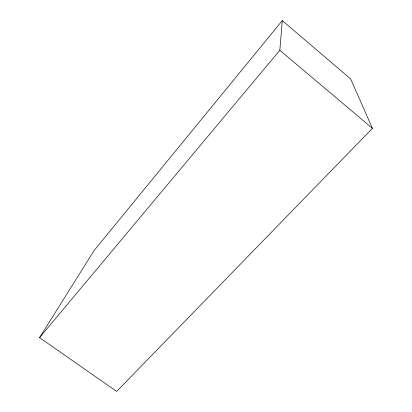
<?xml version="1.0" encoding="UTF-8"?>
<svg xmlns="http://www.w3.org/2000/svg" width="412" height="412" viewBox="0 0 412 412"><rect width="100%" height="100%" fill="white"/><g stroke="black" fill="none" stroke-linecap="round" stroke-linejoin="round"><path stroke-width="0.62" d="M39.567 337.649L279.83 50.279L282.277 20.6L350.622 78.913L372.433 128.348L116.684 391.4L39.567 337.649L94.132 250.486L282.277 20.6M279.83 50.279L372.433 128.348"/></g></svg>
